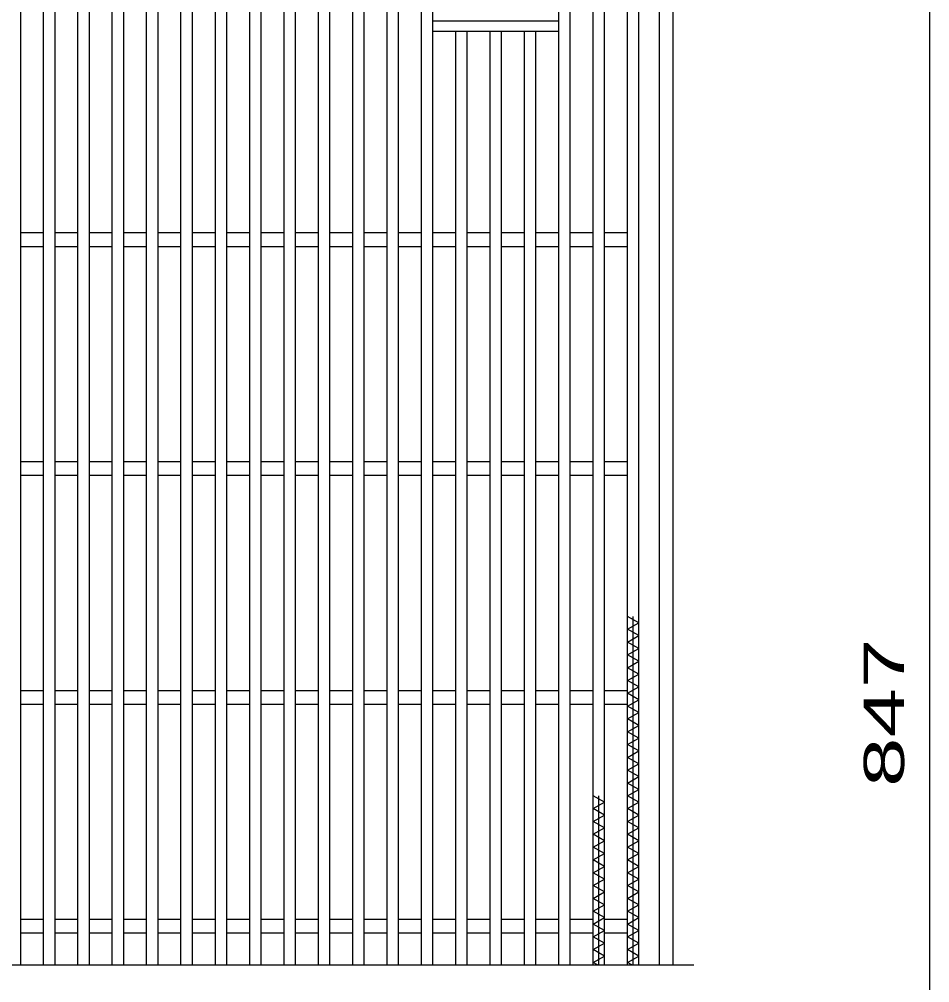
# Model space of a CAD drawing. Units: millimetres, scale not verified. Extents: x -1456 to 1385, y -1026 to 843.
# Drawn here: x -505.6 to -108, y -6.3 to 414.8 of the extents above; entities that cross this region are included whole.
import ezdxf
from ezdxf.enums import TextEntityAlignment as Align

# ---------------------------------------------------------------- set-up
doc = ezdxf.new("R2010")
doc.units = ezdxf.units.MM
doc.header["$LTSCALE"] = 8
for name, color, linetype, lineweight in [('16', 3, 'Continuous', 25), ('19', 6, 'Continuous', 25), ('22', 4, 'Continuous', 25)]:
    doc.layers.add(name, color=color, linetype=linetype, lineweight=lineweight)
doc.styles.add('ベクトル', font='')
doc.styles.get('ベクトル').set_extended_font_data('ベクトル')

msp = doc.modelspace()

# ---------------------------------------------------------------- linework, layer by layer
at = {"layer": '16'}
for p, q in [((-505, 1.5), (-505, 464)), ((-495, 1.5), (-495, 464)), ((-490, 1.5), (-490, 464)), ((-480, 1.5), (-480, 464)), ((-475, 1.5), (-475, 464)), ((-465, 1.5), (-465, 464)), ((-460, 1.5), (-460, 464)), ((-450, 1.5), (-450, 464)), ((-445, 1.5), (-445, 464)), ((-435, 1.5), (-435, 464)), ((-430, 1.5), (-430, 464)), ((-420, 1.5), (-420, 464)), ((-415, 1.5), (-415, 464)), ((-405, 1.5), (-405, 464)), ((-400, 1.5), (-400, 464)), ((-390, 1.5), (-390, 464)), ((-385, 1.5), (-385, 464)), ((-375, 1.5), (-375, 464)), ((-370, 1.5), (-370, 464)), ((-360, 1.5), (-360, 464)), ((-355, 1.5), (-355, 464)), ((-345, 1.5), (-345, 464)), ((-340, 1.5), (-340, 464)), ((-330, 1.5), (-330, 464)), ((-325, 1.5), (-325, 464)), ((-270, 1.5), (-270, 464)), ((-265, 1.5), (-265, 464)), ((-255, 1.5), (-255, 464)), ((-250, 1.5), (-250, 464)), ((-240, 1.5), (-240, 464)), ((-235, 1.5), (-235, 464)), ((-325, 414), (-270, 414)), ((-325, 409.5), (-325, 414)), ((-270, 409.5), (-270, 414)), ((-325, 409.5), (-270, 409.5)), ((-315, 1.5), (-315, 409.5)), ((-310, 1.5), (-310, 409.5)), ((-300, 1.5), (-300, 409.5)), ((-295, 1.5), (-295, 409.5)), ((-285, 1.5), (-285, 409.5)), ((-280, 1.5), (-280, 409.5)), ((-505, 321.5), (-495, 321.5)), ((-490, 321.5), (-480, 321.5)), ((-475, 321.5), (-465, 321.5)), ((-460, 321.5), (-450, 321.5)), ((-445, 321.5), (-435, 321.5)), ((-430, 321.5), (-420, 321.5)), ((-415, 321.5), (-405, 321.5)), ((-400, 321.5), (-390, 321.5)), ((-385, 321.5), (-375, 321.5)), ((-370, 321.5), (-360, 321.5)), ((-355, 321.5), (-345, 321.5)), ((-340, 321.5), (-330, 321.5)), ((-325, 321.5), (-315, 321.5)), ((-310, 321.5), (-300, 321.5)), ((-295, 321.5), (-285, 321.5)), ((-280, 321.5), (-270, 321.5)), ((-265, 321.5), (-255, 321.5)), ((-250, 321.5), (-240, 321.5)), ((-505, 315.5), (-495, 315.5)), ((-490, 315.5), (-480, 315.5)), ((-475, 315.5), (-465, 315.5)), ((-460, 315.5), (-450, 315.5)), ((-445, 315.5), (-435, 315.5)), ((-430, 315.5), (-420, 315.5)), ((-415, 315.5), (-405, 315.5)), ((-400, 315.5), (-390, 315.5)), ((-385, 315.5), (-375, 315.5)), ((-370, 315.5), (-360, 315.5)), ((-355, 315.5), (-345, 315.5)), ((-340, 315.5), (-330, 315.5)), ((-325, 315.5), (-315, 315.5)), ((-310, 315.5), (-300, 315.5)), ((-295, 315.5), (-285, 315.5)), ((-280, 315.5), (-270, 315.5)), ((-265, 315.5), (-255, 315.5)), ((-250, 315.5), (-240, 315.5)), ((-505, 221.5), (-495, 221.5)), ((-490, 221.5), (-480, 221.5)), ((-475, 221.5), (-465, 221.5)), ((-460, 221.5), (-450, 221.5)), ((-445, 221.5), (-435, 221.5)), ((-430, 221.5), (-420, 221.5)), ((-415, 221.5), (-405, 221.5)), ((-400, 221.5), (-390, 221.5)), ((-385, 221.5), (-375, 221.5)), ((-370, 221.5), (-360, 221.5)), ((-355, 221.5), (-345, 221.5)), ((-340, 221.5), (-330, 221.5)), ((-325, 221.5), (-315, 221.5)), ((-310, 221.5), (-300, 221.5)), ((-295, 221.5), (-285, 221.5)), ((-280, 221.5), (-270, 221.5)), ((-265, 221.5), (-255, 221.5)), ((-250, 221.5), (-240, 221.5)), ((-505, 215.5), (-495, 215.5)), ((-490, 215.5), (-480, 215.5)), ((-475, 215.5), (-465, 215.5)), ((-460, 215.5), (-450, 215.5)), ((-445, 215.5), (-435, 215.5)), ((-430, 215.5), (-420, 215.5)), ((-415, 215.5), (-405, 215.5)), ((-400, 215.5), (-390, 215.5)), ((-385, 215.5), (-375, 215.5)), ((-370, 215.5), (-360, 215.5)), ((-355, 215.5), (-345, 215.5)), ((-340, 215.5), (-330, 215.5)), ((-325, 215.5), (-315, 215.5)), ((-310, 215.5), (-300, 215.5)), ((-295, 215.5), (-285, 215.5)), ((-280, 215.5), (-270, 215.5)), ((-265, 215.5), (-255, 215.5)), ((-250, 215.5), (-240, 215.5)), ((-235, 151), (-240, 153.8)), ((-237.5, 1.5), (-237.5, 153.8)), ((-240, 148.2), (-235, 151)), ((-235, 145.4), (-240, 148.2)), ((-240, 142.6), (-235, 145.4)), ((-235, 139.8), (-240, 142.6)), ((-240, 137), (-235, 139.8)), ((-235, 134.2), (-240, 137)), ((-240, 131.4), (-235, 134.2)), ((-235, 128.6), (-240, 131.4)), ((-240, 125.8), (-235, 128.6)), ((-235, 123), (-240, 125.8)), ((-240, 120.2), (-235, 123)), ((-505, 121.5), (-495, 121.5)), ((-490, 121.5), (-480, 121.5)), ((-475, 121.5), (-465, 121.5)), ((-460, 121.5), (-450, 121.5)), ((-445, 121.5), (-435, 121.5)), ((-430, 121.5), (-420, 121.5)), ((-415, 121.5), (-405, 121.5)), ((-400, 121.5), (-390, 121.5)), ((-385, 121.5), (-375, 121.5)), ((-370, 121.5), (-360, 121.5)), ((-355, 121.5), (-345, 121.5)), ((-340, 121.5), (-330, 121.5)), ((-325, 121.5), (-315, 121.5)), ((-310, 121.5), (-300, 121.5)), ((-295, 121.5), (-285, 121.5)), ((-280, 121.5), (-270, 121.5)), ((-265, 121.5), (-255, 121.5)), ((-250, 121.5), (-240, 121.5)), ((-235, 117.4), (-240, 120.2)), ((-505, 115.5), (-495, 115.5)), ((-490, 115.5), (-480, 115.5)), ((-475, 115.5), (-465, 115.5)), ((-460, 115.5), (-450, 115.5)), ((-445, 115.5), (-435, 115.5)), ((-430, 115.5), (-420, 115.5)), ((-415, 115.5), (-405, 115.5)), ((-400, 115.5), (-390, 115.5)), ((-385, 115.5), (-375, 115.5)), ((-370, 115.5), (-360, 115.5)), ((-355, 115.5), (-345, 115.5)), ((-340, 115.5), (-330, 115.5)), ((-325, 115.5), (-315, 115.5)), ((-310, 115.5), (-300, 115.5)), ((-295, 115.5), (-285, 115.5)), ((-280, 115.5), (-270, 115.5)), ((-265, 115.5), (-255, 115.5)), ((-250, 115.5), (-240, 115.5)), ((-240, 114.6), (-235, 117.4)), ((-235, 111.8), (-240, 114.6)), ((-240, 109), (-235, 111.8)), ((-235, 106.2), (-240, 109)), ((-240, 103.4), (-235, 106.2)), ((-235, 100.6), (-240, 103.4)), ((-240, 97.8), (-235, 100.6)), ((-235, 95), (-240, 97.8)), ((-240, 92.2), (-235, 95)), ((-235, 89.4), (-240, 92.2)), ((-240, 86.6), (-235, 89.4)), ((-235, 83.8), (-240, 86.6)), ((-240, 81), (-235, 83.8)), ((-235, 78.2), (-240, 81)), ((-240, 75.4), (-235, 78.2)), ((-250, 72.6), (-255, 75.4)), ((-255, 69.8), (-250, 72.6)), ((-252.5, 1.5), (-252.5, 75.4)), ((-235, 72.6), (-240, 75.4)), ((-240, 69.8), (-235, 72.6)), ((-250, 67), (-255, 69.8)), ((-235, 67), (-240, 69.8)), ((-255, 64.2), (-250, 67)), ((-250, 61.4), (-255, 64.2)), ((-240, 64.2), (-235, 67)), ((-235, 61.4), (-240, 64.2)), ((-255, 58.6), (-250, 61.4)), ((-240, 58.6), (-235, 61.4)), ((-250, 55.8), (-255, 58.6)), ((-255, 53), (-250, 55.8)), ((-235, 55.8), (-240, 58.6)), ((-240, 53), (-235, 55.8)), ((-250, 50.2), (-255, 53)), ((-235, 50.2), (-240, 53)), ((-255, 47.4), (-250, 50.2)), ((-250, 44.6), (-255, 47.4)), ((-240, 47.4), (-235, 50.2)), ((-235, 44.6), (-240, 47.4)), ((-255, 41.8), (-250, 44.6)), ((-240, 41.8), (-235, 44.6)), ((-250, 39), (-255, 41.8)), ((-255, 36.2), (-250, 39)), ((-235, 39), (-240, 41.8)), ((-240, 36.2), (-235, 39)), ((-250, 33.4), (-255, 36.2)), ((-235, 33.4), (-240, 36.2)), ((-255, 30.6), (-250, 33.4)), ((-250, 27.8), (-255, 30.6)), ((-240, 30.6), (-235, 33.4)), ((-235, 27.8), (-240, 30.6)), ((-255, 25), (-250, 27.8)), ((-240, 25), (-235, 27.8)), ((-505, 21.5), (-495, 21.5)), ((-490, 21.5), (-480, 21.5)), ((-475, 21.5), (-465, 21.5)), ((-460, 21.5), (-450, 21.5)), ((-445, 21.5), (-435, 21.5)), ((-430, 21.5), (-420, 21.5)), ((-415, 21.5), (-405, 21.5)), ((-400, 21.5), (-390, 21.5)), ((-385, 21.5), (-375, 21.5)), ((-370, 21.5), (-360, 21.5)), ((-355, 21.5), (-345, 21.5)), ((-340, 21.5), (-330, 21.5)), ((-325, 21.5), (-315, 21.5)), ((-310, 21.5), (-300, 21.5)), ((-295, 21.5), (-285, 21.5)), ((-280, 21.5), (-270, 21.5)), ((-265, 21.5), (-255, 21.5)), ((-250, 22.2), (-255, 25)), ((-255, 19.4), (-250, 22.2)), ((-250, 21.5), (-240, 21.5)), ((-235, 22.2), (-240, 25)), ((-240, 19.4), (-235, 22.2)), ((-250, 16.6), (-255, 19.4)), ((-235, 16.6), (-240, 19.4)), ((-505, 15.5), (-495, 15.5)), ((-490, 15.5), (-480, 15.5)), ((-475, 15.5), (-465, 15.5)), ((-460, 15.5), (-450, 15.5)), ((-445, 15.5), (-435, 15.5)), ((-430, 15.5), (-420, 15.5)), ((-415, 15.5), (-405, 15.5)), ((-400, 15.5), (-390, 15.5)), ((-385, 15.5), (-375, 15.5)), ((-370, 15.5), (-360, 15.5)), ((-355, 15.5), (-345, 15.5)), ((-340, 15.5), (-330, 15.5)), ((-325, 15.5), (-315, 15.5)), ((-310, 15.5), (-300, 15.5)), ((-295, 15.5), (-285, 15.5)), ((-280, 15.5), (-270, 15.5)), ((-265, 15.5), (-255, 15.5)), ((-255, 13.8), (-250, 16.6)), ((-250, 11), (-255, 13.8)), ((-250, 15.5), (-240, 15.5)), ((-240, 13.8), (-235, 16.6)), ((-235, 11), (-240, 13.8)), ((-255, 8.2), (-250, 11)), ((-240, 8.2), (-235, 11)), ((-250, 5.4), (-255, 8.2)), ((-255, 2.6), (-250, 5.4)), ((-235, 5.4), (-240, 8.2)), ((-240, 2.6), (-235, 5.4)), ((-1149, 1.5), (-211, 1.5)), ((-253.04, 1.5), (-255, 2.6)), ((-238.04, 1.5), (-240, 2.6))]:
    msp.add_line(p, q, dxfattribs=at)
at = {"layer": '19'}
for p, q in [((-220, 1.5), (-220, 478.5)), ((-226, 1.5), (-226, 472.5))]:
    msp.add_line(p, q, dxfattribs=at)
at = {"layer": '22'}
msp.add_line((-108, -205), (-108, 442), dxfattribs=at)

# ---------------------------------------------------------------- texts
at = {"layer": '22', "color": 2, "style": 'ベクトル', "width": 1.65}
msp.add_text(' 847 ', height=17.6, rotation=90, dxfattribs=at).set_placement((-128, 68.5), align=Align.MIDDLE_LEFT)

doc.saveas('drawing.dxf')
